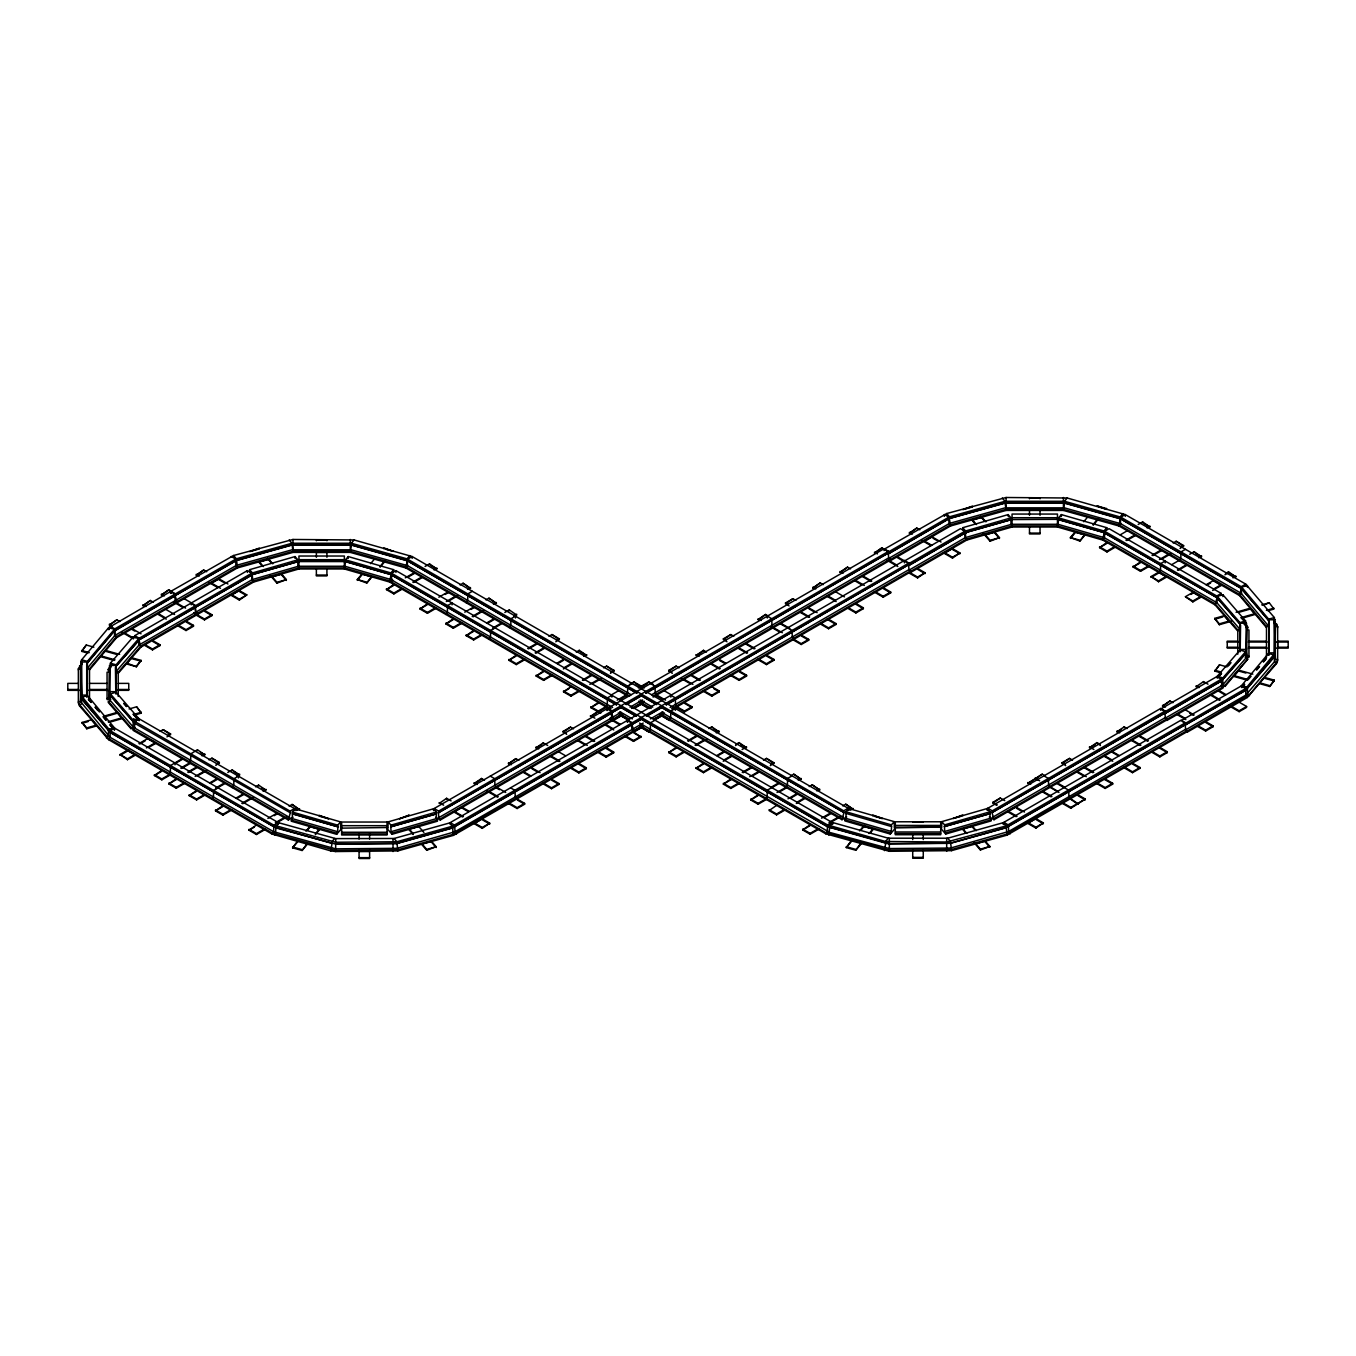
<?xml version="1.0" encoding="UTF-8"?>
<svg xmlns="http://www.w3.org/2000/svg" width="1356" height="1356" viewBox="0 0 1356 1356"><rect width="100%" height="100%" fill="white"/><g stroke="black" fill="none" stroke-linecap="round" stroke-linejoin="round"><path stroke-width="1.5" d="M86.716 696.95L86.716 663.847L114.345 631.082L175.009 595.962L175.009 594.114L170.534 591.538L108.666 627.659L81.648 659.796L81.987 699.052L110.514 732.426L274.098 826.872L332.034 843.398L330.813 850.907L335.678 851.551L397.884 850.907L453.446 835.364L633.506 731.901L640.964 737.071L633.506 741.376L624.54 736.189M292.201 818.6L292.489 813.702L337.898 826.804L337.61 831.703L336.644 834.296L291.235 821.194L292.201 818.6L337.61 831.703M194.281 612.641L197.434 614.471L197.434 613.37L253.538 580.978L298.947 567.876L344.356 567.876L345.594 561.469L391.003 574.588L389.765 582.08L609.319 708.832M845.856 818.346L846.144 813.43L891.553 826.55L891.265 831.448L890.316 834.042L844.907 820.922L845.856 818.346L891.265 831.448M666.067 704.747L908.571 564.74L909.029 570.147L910.554 571.418L966.659 539.027L1012.051 525.908L1057.46 525.908L1058.714 519.501L1104.123 532.62L1102.869 540.112L1215.078 604.895L1237.791 631.099M293.082 817.244L288.336 819.99L133.024 730.308L134.549 727.952L134.736 721.443L139.21 718.866L294.523 808.532L294.252 810.515M288.336 819.99L290.32 812.786L134.736 723.273M344.356 567.876L389.765 580.978L391.274 579.724L391.731 574.876L616.675 704.747M846.737 816.99L842.008 819.719L843.974 812.532L660.338 706.51M1057.46 525.908L1102.869 539.027L1104.394 537.756L1104.852 532.925L1217.061 597.708L1215.078 604.895M134.939 727.494L130.939 728.647L132.854 726.613L110.158 700.391L110.395 693.916L116.057 692.272L138.753 718.494L138.753 720.341L133.091 714.256M132.854 726.613L133.43 721.867L110.734 695.662M1237.791 654.219L1237.791 630.015L1239.706 629.065L1216.993 602.861L1217.247 596.369L1222.892 594.742L1245.605 620.963L1245.842 627.303L1247.757 627.133L1247.757 628.235L1243.757 623.607M1239.706 629.065L1240.282 624.336L1217.569 598.115M335.678 843.89L396.664 843.398L452.226 827.872L631.54 724.714L631.998 729.545L454.938 831.77L396.952 848.314L335.678 848.839L273.641 831.72L110.056 737.274L80.513 701.51L80.513 668.406L81.987 661.728M107.056 698.459L109.209 698.069L109.48 667.271M109.209 698.069L109.853 667.271M1239.943 651.897L1240.198 625.048M631.794 723.019L452.379 826.211L396.833 841.754L335.678 842.262L273.827 825.194L110.243 730.748L80.784 695.103L87.089 695.103L114.718 728.172L278.302 822.617L335.678 838.618L394.071 838.483L449.633 822.939L627.336 720.443L631.794 723.019L631.794 724.867L452.379 828.058L396.833 843.601L335.678 844.093L276.2 828.008L110.243 732.579L81.648 699.137L80.784 661.999L81.648 659.796L87.343 661.389L114.802 628.879L175.009 594.114M330.813 850.907L272.115 834.076L108.531 739.63L79.479 705.798L78.36 703.001L78.36 668.796L82.174 662.779M78.36 669.898L82.174 663.864M81.648 661.643L80.513 668.406L78.36 668.796M87.089 696.95L87.343 661.389L87.36 695.306M1180.991 720.748L1241.198 686L1268.911 652.863L1275.216 652.863L1245.656 688.577L1185.466 723.324L1182.483 721.612M1269.284 654.711L1268.674 619.15L1274.352 617.573L1275.216 654.711L1274.352 656.914L1245.656 690.407L1185.195 725.019L1245.401 690.272L1274.013 656.812L1274.352 617.573L1245.757 584.131L1125.26 514.568L1067.24 498.008L1006.084 497.499L946.725 513.534L884.061 549.316L888.536 551.892L949.471 516.822L1005.033 501.279L1064.477 501.279L1120.802 517.145L1241.282 586.707L1268.674 619.15L1268.911 654.711M639.574 723.07L829.736 832.448L889.333 848.568L950.607 848.042L1008.61 831.516L1185.653 729.291L1187.178 732.206L1247.367 697.459L1276.521 663.576L1277.64 660.762L1277.64 626.574L1273.843 620.556M177.127 601.657L237.419 566.842L292.964 551.299L350.306 551.299L351.526 544.892L291.743 544.892L236.198 560.435L175.144 595.555L177.127 602.742M632.218 683.577L627.743 686.153L627.557 692.679L626.031 695.035L405.969 567.995L407.19 560.486L351.526 544.892L291.913 545.078L236.351 560.621L175.144 595.555M645.761 693.035L888.265 553.028L888.722 558.418L890.231 559.689L950.522 524.874L1006.084 509.348L1063.426 509.348L1064.646 502.923L1004.864 502.923L949.319 518.467L950.522 525.975L889.824 561.028L896.926 565.13M1266.487 627.659L1239.57 595.589L1119.09 526.026L1120.31 518.517L1064.646 502.923L1006.084 502.974M87.767 653.067L81.665 651.355L86.275 645.015L93.869 647.151M81.665 651.355L86.275 645.015M175.195 600.64L115.006 635.388L87.581 667.864L89.513 668.796L87.36 668.406L87.004 663.135L114.006 630.998L174.738 595.809L175.195 600.64L176.721 601.911L116.514 636.659L89.513 668.796L89.513 700.933M89.513 669.898L116.514 637.744L237.419 567.927L292.964 552.4L350.306 552.4L405.969 567.995M136.498 665.864L141.109 660.389L131.634 657.728L127.023 663.203L136.498 666.728L126.345 663.881M136.498 666.728L141.109 660.389M847.924 810.261L848.178 808.261L412.156 556.536L354.119 539.959L351.357 543.248L351.357 545.078L407.681 560.943L636.727 693.187M357.289 579.52L361.882 574.046L371.375 576.707L366.764 583.046L357.289 579.52L366.764 582.182M370.595 563.689L374.442 559.13M357.289 580.385L362.611 574.063M380.087 566.35L383.918 561.791M366.764 583.046L372.086 576.707M380.087 567.215L385.409 560.875M278.963 822.889L276.2 826.16L275.149 835.313M307.405 844.161L302.083 850.5L292.591 847.839L297.201 841.5M305.914 831.143L309.744 826.584L319.219 829.245L315.389 833.804M292.591 847.839L297.913 841.5M307.236 830.431L309.897 827.262M302.083 850.5L306.676 844.161M315.389 834.669L319.389 829.923M334.627 838.483L331.864 841.754L332.034 843.398M1067.24 498.008L1064.477 501.279L1064.477 503.127L1120.802 518.975L1241.282 588.538L1268.996 620.895L1268.64 655.151M1070.392 537.569L1075.003 532.094L1084.478 534.739L1079.885 541.078L1070.392 537.569L1079.885 540.213M1083.715 521.738L1087.546 517.178M1070.392 538.417L1075.732 532.094M1093.19 524.382L1097.038 519.823M1079.885 541.078L1085.207 534.756M1093.19 525.247L1098.513 518.924M862.399 842.313L855.738 850.229L846.263 847.585L850.856 841.245M859.568 830.889L863.399 826.329L872.891 828.991L869.043 833.55M846.263 847.585L851.585 841.245M860.907 830.16L864.891 825.414M855.738 850.229L860.348 843.907M870.383 832.821L873.044 829.652M1185.466 725.172L1185.466 722.765L1180.991 720.189L1003.287 822.668L947.742 838.211L888.282 838.211L885.519 841.5L885.519 843.33L889.333 843.839L950.488 843.33L1006.05 827.804L1185.466 724.613L1005.881 827.601L950.336 843.144L889.333 843.635L827.753 826.618L640.032 718.239M1220.976 672.83L1214.891 671.118L1219.502 664.796L1227.078 666.915M1214.891 671.118L1219.502 664.796M1244.35 684.238L1241.655 687.458L1241.655 685.628L1247.334 687.204L1247.588 693.696L1249.52 695.713M1248.401 679.424L1251.113 676.203M1256.504 669.779L1259.216 666.576M1263.267 661.745L1265.962 658.541M1241.994 687.56L1244.689 684.339M1256.842 669.881L1259.538 666.66M1263.589 661.847L1266.301 658.626M1259.571 683.644L1269.725 686.492L1274.335 680.17L1264.843 677.508M1269.725 686.492L1274.335 680.17M110.904 667.372L108.243 670.457L108.243 669.356L110.158 669.525L110.395 663.186L133.108 636.964L138.753 638.591L138.753 640.439L115.718 666.559L116.294 671.305L118.209 672.237L118.209 696.442M108.243 669.356L112.243 664.745M116.057 666.66L116.057 664.813L138.753 638.591M115.718 666.559L138.753 640.439M116.294 671.305L139.007 645.083L138.431 640.337M118.209 673.339L140.922 647.117L138.939 639.93L195.044 607.539L195.501 612.37L197.027 613.641L140.922 646.032L118.209 672.237L116.074 671.847L115.802 667.271M391.003 574.588L345.441 561.655L345.441 559.825L348.255 556.57L393.664 569.673L393.494 571.707M390.833 574.775L390.833 572.927L393.664 569.673M140.922 647.117L253.538 582.08L298.947 568.961L344.356 568.961L389.765 582.08L392.257 579.198M337.898 826.804L292.32 813.888L292.32 812.041L295.15 808.786L340.559 821.889L340.678 828.16L387.036 827.533M337.729 826.99L337.729 825.16L340.559 821.889M336.644 834.296L341.644 828.533M1104.123 532.62L1058.544 519.704L1058.544 517.856L1061.375 514.602L1106.784 527.704L1106.615 529.738M845.991 813.634L845.991 811.786L848.805 808.532L894.214 821.634L894.333 827.906L940.708 827.058L941.657 827.906L941.793 821.634L987.185 808.532L990.016 811.786L990.016 813.634L944.437 826.55L990.016 813.634M1103.954 532.806L1103.954 530.976L1106.784 527.704M891.553 826.55L891.384 824.889L894.214 821.634M890.316 834.042L895.299 828.279M1221.587 673.576L1217.247 678.102L1217.247 676.271L1239.943 650.049L1245.605 651.694L1245.605 653.524L1222.57 679.644L1223.146 684.39L1225.061 686.424L1221.061 685.272M1218.586 676.576L1221.247 673.491M1227.926 665.779L1230.604 662.694M1228.265 665.864L1230.926 662.779M1222.892 679.746L1222.892 677.898L1245.605 651.694M1222.57 679.644L1245.605 653.524M1223.146 684.39L1245.842 658.168L1245.266 653.423M1225.061 685.322L1247.757 659.118L1245.842 658.168M1225.061 686.424L1247.757 659.118M350.306 551.299L405.969 566.893L407.495 565.638L407.037 558.841L409.783 555.553L409.783 557.401M1063.426 509.348L1119.09 524.942L1120.615 523.67L1120.141 516.873L1122.904 513.585L1122.904 515.433M1239.57 595.589L1241.537 588.385L1120.802 518.975L1120.802 517.145L1125.26 514.568L1125.26 516.399M108.989 629.591L110.344 626.303L114.802 628.879L115.006 635.388L116.514 637.744M116.836 619.845L109.395 625.014L116.836 619.845L119.82 621.573M150.38 600.488L142.939 605.657L150.38 600.488L153.364 602.2M168.822 589.843L161.381 594.996L168.822 589.843L171.805 591.555M203.722 570.012L196.264 575.181L203.722 570.012L206.705 571.74M171.212 593.267L170.941 591.284L233.605 555.502L292.964 539.468L354.119 539.959M170.941 591.284L175.416 593.86L236.351 558.791L291.913 543.248L351.357 543.248L407.037 558.841L843.72 810.837L848.178 808.261M175.602 600.386L236.469 565.333L292.032 549.807L351.238 549.807L407.495 565.638L631.15 694.747M135.007 637.642L134.736 635.659L190.84 603.267L195.315 605.844L195.315 607.691L138.939 639.93M191.264 604.844L191.264 603.013L247.368 570.622L251.826 573.198L251.826 575.029L195.467 607.268L251.826 575.029M134.736 635.659L139.21 638.235L195.315 605.844M191.264 603.013L195.722 605.59L251.826 573.198M139.397 644.761L195.501 612.37M197.434 613.37L195.908 612.115L252.013 579.724L251.572 574.876M145.041 644.744L152.499 649.032L159.94 644.744L159.94 645.592L152.499 649.897L143.516 644.71M178.585 625.37L186.043 629.676L193.484 625.37L193.484 626.235L186.043 630.54L177.06 625.353M193.874 612.895L204.485 619.031L211.926 614.726L211.926 615.59L204.485 619.895L195.501 614.709M246.826 594.894L239.368 590.606L231.91 594.894L239.368 599.199L246.826 594.894L239.368 600.064L230.384 594.877M114.463 730.155L114.718 728.172L110.243 730.748L110.056 737.274L108.531 739.63M616.421 704.9L391.46 575.029L391.46 573.198L395.935 570.622L831.957 822.346L888.282 838.211M389.765 582.08L392.918 580.249M402.851 588.741L393.884 593.911L386.426 589.623L393.884 584.453M405.308 577.842L414.19 572.724M425.055 566.452L429.53 563.876L436.988 569.028L431.022 565.588M386.426 589.623L393.613 585.47M407.97 577.164L415.156 573.029M386.426 588.758L393.884 593.064L401.325 588.758M412.766 582.148L421.631 577.029M434.005 569.893L436.988 568.164M413.631 582.521L422.614 577.334M120.04 754.529L127.481 750.224L134.939 754.529L127.481 758.835L120.04 754.529L127.481 759.682L136.464 754.512M138.922 743.613L147.804 738.495L155.245 742.8L146.38 747.919M160.161 731.359L163.144 729.647L170.585 733.935L166.991 736.884M120.04 755.394L129.023 750.207M139.787 743.986L145.177 740.868M167.602 735.664L170.585 733.935M149.041 747.241L156.228 743.105M436.395 608.098L427.428 613.285L419.97 608.98L427.428 603.81M438.852 597.216L447.734 592.097M460.091 584.961L463.074 583.233L470.515 588.402L463.074 583.233M419.97 608.98L427.157 604.827M445.107 594.47L448.7 592.386M419.97 608.115L427.428 612.42L434.869 608.115M446.31 601.522L455.175 596.403M467.549 589.267L470.515 587.538M448.972 600.844L457.955 595.657M170.805 774.649L161.822 779.836L154.364 775.53L161.822 770.361M182.128 758.648L170.534 765.547L170.347 772.072L168.822 774.429M200.451 752.36L204.926 754.953L197.468 749.783L190.84 753.834L190.654 760.343L189.128 762.699M472.346 591.284L467.888 593.86L467.684 600.386L466.176 602.742M154.364 775.53L161.55 771.378M175.924 763.089L183.111 758.936M154.364 774.666L161.822 778.971L169.28 774.666M180.721 768.072L189.586 762.936M201.942 755.8L204.926 754.089M181.585 768.428L190.552 763.242M185.263 783.022L176.28 788.209L168.822 783.904L176.28 778.734M187.721 772.14L196.586 767.004M208.943 759.869L211.926 758.157L219.384 762.462L215.79 765.394M462.294 623.048L453.311 628.235L445.87 623.93L453.311 618.76M464.752 612.166L473.617 607.047M485.99 599.911L488.957 598.182L496.415 603.352L488.957 598.182M168.822 783.904L177.806 778.717M188.586 772.496L197.569 767.31M445.87 623.93L453.04 619.777M471.007 609.42L474.6 607.335M168.822 783.039L176.28 787.344L183.738 783.039M195.162 776.429L204.044 771.31M216.401 764.174L219.384 762.462M445.87 623.065L453.311 627.37L460.769 623.065M472.21 616.471L481.075 611.353M493.431 604.217L496.415 602.488M197.823 775.751L206.807 770.581M473.075 616.827L483.838 610.607M205.57 794.735L196.586 799.921L189.128 795.616L196.586 790.463M209.807 782.836L216.892 778.734M227.774 772.462L232.232 769.886L239.69 775.039L233.724 771.598M482.6 634.778L473.617 639.964L466.176 635.659L473.617 630.489M486.838 622.862L493.94 618.76M504.805 612.488L509.28 609.912L516.721 615.082M189.128 795.616L196.315 791.48M210.689 783.175L217.875 779.039M466.176 635.659L473.363 631.506M487.719 623.218L494.906 619.065M189.128 794.769L196.586 799.074L204.044 794.769M215.485 788.158L224.35 783.039M236.707 775.903L239.69 774.174M466.176 634.794L473.617 639.1L481.075 634.794M492.516 628.201L501.381 623.065M513.738 615.929L516.721 614.217M216.35 788.514L225.316 783.344M493.381 628.557L502.364 623.37M218.113 787.853L213.638 790.446L213.451 796.955L211.926 799.311M495.143 627.896L490.669 630.472L490.482 636.998L488.957 639.354M231.893 809.939L222.926 815.125L215.468 810.82L222.926 805.667M236.13 798.04L243.233 793.938M255.589 786.802L258.572 785.073L266.013 790.243L261.555 787.667M215.468 810.82L222.655 806.684M237.012 798.379L244.199 794.243M215.468 809.973L222.926 814.261L230.367 809.973M241.809 803.362L250.674 798.243M263.047 791.107L266.013 789.378M242.673 803.718L253.453 797.498M525.264 659.406L516.297 664.593L508.839 660.287L516.297 655.134M527.721 648.524L536.603 643.405M548.96 636.269L551.943 634.54L559.401 638.846L555.807 641.778M508.839 660.287L516.026 656.135M528.586 648.88L537.569 643.693M508.839 659.423L516.297 663.728L523.738 659.423M535.179 652.829L544.061 647.71M556.418 640.574L559.401 638.846M536.044 653.185L545.027 647.999M265.437 829.313L256.454 834.499L249.012 830.194L256.454 825.024M267.895 818.431L276.777 813.295M289.133 806.159L292.116 804.447L299.557 809.617M249.012 830.194L254.403 827.075M274.149 815.668L277.743 813.6M134.736 721.443L290.048 811.108L294.523 808.532M290.32 812.786L290.048 811.108M249.012 829.33L256.454 833.635L263.911 829.33M275.353 822.719L284.218 817.6M296.574 810.464L299.557 808.752M278.014 822.058L286.997 816.871M552.604 675.186L543.62 680.373L536.162 676.068L543.62 670.898M556.824 663.27L563.927 659.185M576.283 652.05L579.266 650.321L586.724 655.49L580.758 652.05M536.162 676.068L543.349 671.915M557.723 663.626L563.113 660.508M536.162 675.203L543.62 679.509L551.078 675.203M564.282 667.576L571.385 663.474M583.741 656.338L586.724 654.626M563.367 668.966L572.351 663.779M579.927 690.967L570.944 696.153L563.486 691.848L570.944 686.678M582.385 680.085L591.25 674.949M603.606 667.813L606.59 666.101L614.048 670.406L610.454 673.339M563.486 691.848L568.876 688.729M583.25 680.441L592.233 675.254M563.486 690.984L570.944 695.289L578.402 690.984M589.843 684.373L598.708 679.254M611.064 672.118L614.048 670.406M592.504 683.712L601.471 678.525M607.251 706.747L598.267 711.917L590.826 707.629L598.267 702.459M611.488 694.831L618.59 690.729M629.455 684.458L633.93 681.882L644.354 687.899M590.826 707.629L597.996 703.476M439.175 803.464L446.616 798.294L451.09 800.888M480.024 780.192L474.058 783.632L481.516 778.48L484.499 780.192M515.89 758.648L508.432 763.818L515.89 758.648L518.856 760.377M541.722 744.597L535.756 748.037L543.214 742.885L547.688 745.461M566.672 734.342L563.079 731.409L570.537 727.104L573.52 728.816M596.369 713.053L590.402 716.493L597.86 711.324L600.844 713.053M590.826 706.764L598.267 711.069L605.725 706.764L607.251 704.408L607.437 697.882L611.895 695.306L611.895 697.137M617.166 700.154L626.031 695.035M638.388 687.899L648.829 681.882L653.304 684.458M672.288 673.339L668.694 670.406L676.152 666.101L679.136 667.813M701.984 652.05L696.035 655.49L703.476 650.321L706.459 652.05M726.952 641.778L723.358 638.846L730.816 634.54L733.782 636.269M765.598 614.471L758.14 619.624L765.598 614.471L768.564 616.183M789.056 605.929L785.463 602.996L792.921 598.691L795.904 600.403M820.244 582.91L812.786 588.08L820.244 582.91L823.228 584.639M847.568 567.13L840.11 572.3L847.568 567.13L850.551 568.859M881.942 547.875L874.484 553.045L881.942 547.875L884.926 549.604M563.079 732.257L570.537 727.104M619.828 699.476L627.014 695.34M635.405 683.594L641.371 687.034L647.337 683.594M668.694 671.271L676.152 666.101M723.358 639.71L730.816 634.54M785.463 603.844L792.921 598.691M916.826 528.043L909.384 533.213L916.826 528.043L919.809 529.772M434.157 810.363L434.157 808.532L607.03 708.73L611.488 711.307L611.488 713.137L438.361 812.786L611.488 713.137M607.437 710.307L607.437 708.459L884.061 548.756L888.536 551.333L888.536 553.74L948.556 518.772L1005.033 503.127L1005.033 501.279L1002.27 497.991M607.437 708.459L611.895 711.036L888.536 551.333M434.157 808.532L438.632 811.108L611.488 711.307M610.2 717.951L613.607 719.917L611.641 712.731L622.421 706.51M626.014 704.442L642.168 695.103M611.641 712.731L620.879 707.696M626.269 704.578L642.439 695.255M646.032 693.187L888.265 553.028M888.536 553.74L948.81 518.924L948.81 517.094L944.352 514.517L944.352 516.348M435.598 817.244L440.344 819.99L438.819 817.634L611.692 717.832L611.234 712.985M612.098 717.561L621.082 712.375M630.048 707.188L642.625 699.933M651.609 694.747L888.722 557.858L890.231 560.774M888.722 558.418L949.59 523.365L1005.152 507.839L1064.358 507.839L1120.615 523.67L1241.096 593.233L1268.64 626.184L1266.487 626.574L1239.57 594.487L1119.09 524.942M440.344 818.888L613.2 719.087L611.692 717.832M613.607 718.833L622.59 713.646M631.574 708.459L644.151 701.205M653.117 696.018L890.231 559.13M613.183 719.663L620.624 715.375M633.845 707.747L640.947 703.645M440.344 819.99L613.2 720.189L620.302 724.274M613.607 719.917L622.59 714.731M633.371 708.51L642.354 703.323M653.117 697.103L890.231 560.214M610.2 718.816L613.183 720.528L622.15 715.341M634.727 708.086L641.913 703.934M627.743 722.036L627.743 720.189L904.367 560.486L908.842 563.062L908.842 565.452L964.947 533.061L964.947 531.23L960.472 528.654L904.367 561.045L908.842 563.621L964.947 531.23M627.743 720.189L632.218 722.765L908.842 563.062M642.897 726.46L633.93 731.647L631.947 724.46L642.727 718.239M646.32 716.154L662.474 706.832M631.947 724.46L641.185 719.426M646.575 716.307L662.745 706.985M666.338 704.9L908.571 564.74M908.842 565.452L964.947 533.061M632.405 729.291L643.185 723.07M650.371 718.917L662.931 711.663M670.118 707.51L909.029 569.588L910.554 572.503M909.029 570.147L965.133 537.756L964.675 532.925M631.998 729.545L633.506 730.816L453.446 834.279L397.884 849.822L335.678 850.466L272.115 832.991L108.531 738.545L79.479 704.713L78.36 701.916L80.513 701.51L80.784 696.95M633.93 730.562L642.897 725.375M653.677 719.155L664.457 712.934M671.644 708.781L910.554 570.859M633.489 731.393L640.947 727.087M654.151 719.46L661.253 715.375M653.677 720.239L662.66 715.053M673.44 708.832L910.554 571.944M633.489 732.257L642.473 727.07M655.033 719.816L662.22 715.663M1102.869 540.112L1057.46 527.009L1012.051 527.009L966.659 540.112L910.13 572.757L917.588 577.063L925.046 572.757L917.588 577.927L908.605 572.74M654.999 720.189L650.541 722.765L650.338 729.291L648.829 731.647M489.719 823.177L482.278 818.888L474.82 823.177L482.278 827.482L489.719 823.177L482.278 828.346L473.295 823.16M509.703 803.362L517.161 807.668L524.619 803.362L524.619 804.227L517.161 808.532L508.178 803.345M544.078 783.548L551.536 787.836L558.977 783.548L558.977 784.395L551.536 788.7L542.553 783.514M571.401 767.767L578.859 772.072L586.317 767.767L586.317 768.632L578.859 772.92L569.876 767.75M598.725 751.987L606.183 756.292L613.641 751.987L613.641 752.851L606.183 757.157L597.199 751.97M626.065 736.206L633.506 740.512L640.964 736.206M670.847 697.137L670.847 695.306L675.322 697.882L675.508 704.408L677.017 706.764L684.475 711.069L691.933 706.764L691.933 707.629L684.475 711.917L675.491 706.747M704.357 690.984L711.798 695.289L719.256 690.984L719.256 691.848L711.798 696.153L702.832 690.967M731.681 675.203L739.139 679.509L746.58 675.203L746.58 676.068L739.139 680.373L730.155 675.186M759.004 659.423L766.462 663.728L773.92 659.423L773.92 660.287L766.462 664.593L757.479 659.406M779.954 623.624L792.074 630.472L792.26 636.998L793.785 639.354L801.243 643.659L808.685 639.354L808.685 640.218L801.243 644.507L792.26 639.337M821.109 623.574L828.567 627.879L836.025 623.574L836.025 624.438L828.567 628.743L819.583 623.557M848.432 607.793L855.89 612.098L863.348 607.793L863.348 608.658L855.89 612.963L846.907 607.776M875.773 592.013L883.214 596.318L890.672 592.013L890.672 592.877L883.214 597.182L874.247 591.996M959.929 552.943L952.488 548.638L945.03 552.943L952.488 557.231L959.929 552.943L952.488 558.096L943.505 552.909M685.136 751.699L676.152 756.885L668.694 752.58L676.152 747.427M687.594 740.817L696.459 735.698M708.815 728.562L711.798 726.833L719.256 732.003L713.29 728.562M668.694 752.58L675.881 748.444M688.458 741.19L697.442 736.003M668.694 751.733L676.152 756.021L683.61 751.733M695.052 745.122L703.917 740.003M716.273 732.867L719.256 731.138M695.916 745.478L706.679 739.257M1217.061 597.708L1104.581 533.061L1104.581 531.23L1109.055 528.654L1221.264 593.436L1220.993 595.42M712.459 767.479L703.476 772.666L696.035 768.36L703.476 763.208M716.697 755.58L723.799 751.478M736.155 744.342L739.139 742.613L746.58 747.783L740.63 744.342M696.035 768.36L703.222 764.225M717.578 755.919L724.765 751.766M735.545 745.546L739.139 742.613M696.035 767.496L703.476 771.801L710.934 767.496M724.138 759.869L731.24 755.784M742.105 749.495L746.58 746.919M723.24 761.258L732.223 756.072M1115.971 546.773L1106.988 551.96L1099.547 547.655L1106.988 542.485M1120.209 534.857L1127.294 530.755M1138.176 524.484L1142.633 521.907L1150.091 527.06L1144.125 523.619M1099.547 547.655L1106.716 543.502M1099.547 546.79L1106.988 551.095L1114.446 546.79M1125.887 540.18L1134.752 535.061M1147.108 527.925L1150.091 526.213M1126.751 540.552L1135.735 535.366M739.783 783.26L730.816 788.446L723.358 784.141L730.816 778.971M742.24 772.378L751.122 767.259M763.479 760.123L766.462 758.394L773.92 762.699L770.327 765.631M723.358 784.141L732.342 778.954M743.105 772.734L752.088 767.547M723.358 783.276L730.816 787.582L738.257 783.276M749.699 776.683L758.563 771.547M770.937 764.428L773.92 762.699M752.36 776.005L759.546 771.852M1149.515 566.13L1140.532 571.317L1133.074 567.011L1140.532 561.859M1151.973 555.248L1160.838 550.129M1173.211 542.993L1176.177 541.264L1183.635 545.57L1180.042 548.502M1133.074 567.011L1140.26 562.876M1152.837 555.604L1161.821 550.434M1133.074 566.164L1140.532 570.452L1147.99 566.164M1159.431 559.553L1168.296 554.435M1180.652 547.299L1183.635 545.57M1162.092 558.875L1171.059 553.689M767.123 799.04L758.14 804.227L750.682 799.921L758.14 794.752M771.344 787.124L778.446 783.022M790.802 775.886L793.785 774.174L801.243 779.344L793.785 774.174M771.767 787.599L767.293 790.175L767.106 796.701L765.598 799.057L758.14 803.362L750.682 799.057M792.074 775.869L787.616 778.446L787.412 784.971L785.904 787.327L777.022 792.446M750.682 799.921L757.868 795.769M772.242 787.48L779.412 783.327M1185.466 549.316L1180.991 551.892L1180.805 558.418L1179.279 560.774M798.26 780.192L801.243 778.48M1151.075 576.571L1158.533 572.266L1165.974 576.571L1158.533 580.876L1151.075 576.571L1158.533 581.724L1167.499 576.537M1171.737 564.638L1178.839 560.537M1189.704 554.265L1194.178 551.689L1201.636 556.841L1195.67 553.401M779.683 791.785L786.87 787.633M1151.075 577.419L1158.261 573.283M1177.415 569.961L1186.297 564.842M1198.653 557.706L1201.636 555.977M1178.279 570.317L1187.263 565.147M785.565 809.685L776.581 814.871L769.123 810.566L776.581 805.396M788.022 798.803L796.887 793.684M809.244 786.548L812.227 784.819L819.685 789.989L812.227 784.819M790.684 798.125L797.853 793.972M769.123 809.702L776.581 814.007L784.039 809.702M797.243 802.074L804.345 797.972M816.702 790.836L819.685 789.124M796.328 803.464L805.311 798.277M1185.415 596.708L1192.856 592.403L1200.314 596.708L1192.856 601.013L1185.415 596.708L1192.856 601.878L1201.84 596.691M1206.077 584.775L1213.179 580.69L1220.62 584.978L1213.518 589.08M1225.536 573.554L1228.519 571.825L1235.96 576.995L1228.519 572.69L1224.926 574.758M1190.805 594.453L1194.382 592.386M1206.959 585.131L1210.552 583.063M1232.977 577.842L1235.96 576.13M1212.62 590.47L1221.603 585.284M819.109 829.041L810.125 834.228L802.667 829.94L810.125 824.77M821.55 818.16L830.431 813.041M842.788 805.905L845.771 804.193L853.229 809.346L845.771 804.193M802.667 829.94L809.854 825.787M824.228 817.482L831.398 813.346M1104.581 531.23L1216.79 596.013L1221.264 593.436M661.864 707.696L843.974 812.532M802.667 829.075L810.125 833.381L817.566 829.075M829.008 822.465L837.889 817.346M850.246 810.21L853.229 808.481M829.872 822.821L840.652 816.6M996.423 805.278L992.829 802.345L1000.287 798.04L1004.745 800.616M1033.679 779.937L1027.712 783.378L1042.222 774.174L1045.188 775.886M1065.68 765.631L1062.087 762.699L1069.545 758.394L1072.528 760.123M1095.377 744.342L1089.41 747.783L1096.868 742.613L1099.852 744.342M1121.209 729.426L1116.751 732.003L1124.192 726.833L1127.175 728.562M992.829 803.21L1000.287 798.04M1169.957 700.984L1162.516 706.137L1169.957 700.984L1172.94 702.696M1196.06 686.78L1203.501 681.61L1207.976 684.187M1062.087 763.564L1069.545 758.394M988.083 810.261L987.829 808.261L1160.685 708.459L1165.16 711.036L1165.16 713.442L1221.264 681.051L1221.264 679.22L1216.79 676.627L1160.685 709.019L1165.16 711.612L1221.264 679.22M987.829 808.261L992.287 810.837L1165.16 711.036M992.033 812.532L1165.16 712.883L992.033 812.532L993.999 819.719L989.27 816.99M1165.16 713.442L1221.264 681.051M992.473 817.363L1165.346 717.561L1166.872 720.477L1222.976 688.085L1220.993 680.898M1222.976 687L1166.872 719.392L1165.346 718.121L1221.451 685.729M993.999 818.634L1166.872 718.833M993.999 819.719L1166.872 719.917M1185.466 722.765L1006.05 825.957L946.674 842.008L885.519 841.5L827.499 824.94L391.46 573.198M1275.216 654.711L1275.487 659.287L1277.64 659.677L1276.521 662.491L1249.52 694.628L1187.178 731.121L1185.653 729.85L1245.842 695.103L1274.589 661.559L1275.487 626.184L1274.352 619.404M1187.178 730.562L1007.101 834.025L951.539 849.551L889.333 850.195L825.787 832.72L639.846 725.375M639.846 726.46L825.787 833.804L889.333 851.297L951.539 850.653L1007.101 835.11L1187.178 731.647M1043.391 822.923L1035.933 818.617L1028.475 822.923L1035.933 827.228L1043.391 822.923L1035.933 828.092L1026.95 822.906M1063.375 803.108L1070.816 807.396L1085.325 799.057L1070.816 808.261L1061.85 803.074M1097.733 783.276L1105.191 787.582L1112.649 783.276L1112.649 784.141L1105.191 788.446L1096.207 783.26M1125.073 767.496L1132.514 771.801L1139.972 767.496L1139.972 768.36L1132.514 772.666L1123.531 767.479M1152.397 751.733L1159.838 756.021L1167.296 751.733L1167.296 752.58L1159.838 756.885L1150.871 751.699M1198.162 725.867L1205.62 730.172L1213.061 725.867L1213.061 726.731L1205.62 731.02L1196.636 725.85M1231.706 706.493L1239.164 710.798L1246.605 706.493L1246.605 707.357L1239.164 711.663L1228.383 705.442M130.939 728.647L108.243 702.425L110.158 700.391M1102.869 539.027L1215.078 603.81L1216.993 602.861M1239.57 594.487L1241.503 593.555L1241.282 586.707L1245.757 584.131L1245.757 585.962M259.25 548.095L249.809 551.655M251.691 551.112L259.25 548.943M249.792 571.707L249.623 569.673L295.032 556.57L297.862 559.825L297.862 561.655L252.284 574.588L297.862 561.655M249.623 569.673L252.453 572.927L297.862 559.825M252.284 574.588L252.572 579.487L297.981 566.384L298.947 567.876M286.387 579.605L281.692 574.147L272.251 576.859L276.946 582.317L286.387 579.605L276.946 583.165L270.166 575.3M96.852 725.867L86.75 728.782L82.055 722.46L91.496 719.765L95.022 723.85M103.446 716.324L117.209 712.375L121.904 717.816L108.141 721.782M129.091 708.968L136.634 706.798L141.329 713.103L135.261 714.849M82.055 723.324L88.123 721.578M106.31 716.358L116.43 713.459M82.055 722.46L86.75 727.918L96.191 725.206M133.786 714.409L141.329 712.239M108.989 722.392L123.142 718.324M110.395 693.916L133.108 720.121L138.753 718.494M110.395 695.747L133.43 721.867M972.354 506.127L962.913 509.687M964.811 509.161L972.354 506.991M962.913 529.738L962.743 527.704L1008.152 514.602L1010.983 517.856L1010.983 519.704L965.404 532.62L1010.983 519.704M962.743 527.704L965.574 530.976L1010.983 517.856M962.624 533.976L966.574 532.84M965.404 532.62L965.692 537.518L1011.101 524.416L1012.051 525.908M999.491 537.637L994.812 532.196L985.371 534.891L990.066 540.349L999.491 537.637L990.066 541.214L983.27 533.332M387.036 827.448L388.002 828.16L388.121 821.889L433.53 808.786L436.361 812.041L436.361 813.888L390.782 826.804L436.361 813.888M388.121 821.889L390.952 825.16L436.361 812.041M390.782 826.804L391.07 831.703L436.479 818.6L437.446 820.109L437.446 821.194L392.037 834.296L387.036 828.533M391.07 831.703L392.037 833.211L437.446 820.109M1214.671 618.404L1224.112 615.692L1228.807 621.15L1219.366 623.862L1214.671 618.404L1219.366 624.709L1231.485 621.234M1236.062 612.268L1249.825 608.319L1254.52 613.76L1240.757 617.709M1261.707 604.912L1269.25 602.742L1273.945 609.047L1267.877 610.793M1214.671 619.268L1222.756 616.946M1238.926 612.302L1251.063 608.827M1263.182 605.335L1269.25 602.742M436.174 846.703L431.496 841.262L422.055 843.957L426.75 849.415L436.174 846.703L426.75 850.28L421.309 843.974M1266.385 610.353L1273.945 608.183M1255.758 614.268L1241.604 618.336L1245.605 622.794M1217.247 596.369L1239.943 622.59L1245.605 620.963M1217.247 598.216L1240.282 624.336M960.811 816.329L953.268 818.499L962.709 814.939L962.709 815.787M941.793 821.634L944.607 824.889L990.016 811.786M944.437 826.55L944.725 831.448L990.134 818.346L991.1 819.838L991.1 820.922L945.691 834.042L940.708 828.279M944.725 831.448L945.691 832.957L991.1 819.838M989.846 846.449L985.151 840.991L975.71 843.703L980.405 849.161L989.846 846.449L980.405 850.009L973.625 842.144M87.326 695.713L81.648 697.306L81.411 703.781L79.479 705.798M950.522 525.975L1006.084 510.432L1063.426 510.432L1119.09 526.026M109.209 671.847L107.056 672.237L107.056 699.543L110.785 699.543M1239.926 629.625L1237.791 630.015L1215.078 603.81M1274.013 619.506L1274.589 623.913L1276.521 623.76L1277.64 627.659M1012.051 517.721L1057.46 517.721M1012.051 519.551L1057.46 519.331M1012.051 524.28L1057.46 524.28M1029.492 533.094L1040.035 533.094M316.372 552.384L326.915 552.384M298.947 559.672L344.356 559.672M298.947 561.299L344.356 561.299M298.947 561.52L344.356 561.52M298.947 566.249L344.356 566.249M316.372 575.046L326.915 575.046M1268.911 619.76L1275.216 619.76M1248.944 656.236L1246.791 655.846L1246.147 651.27L1246.52 625.048M1237.791 641.168L1227.248 641.168L1227.248 648.117L1239.859 648.117M1248.944 641.168L1266.504 641.168M1227.248 642.032L1239.859 642.032M1248.266 642.032L1267.182 642.032M1275.589 642.032L1288.2 642.032M1227.248 647.253L1237.791 647.253M1248.944 647.253L1266.504 647.253M1288.2 647.253L1277.657 647.253L1277.657 641.168L1288.2 641.168L1288.2 648.117L1275.589 648.117M1248.266 648.117L1267.182 648.117M1240.198 649.439L1246.52 649.439M1246.147 651.27L1246.52 623.218L1240.198 623.218L1240.198 651.27L1240.571 625.048M1245.215 657.321L1248.944 657.321L1248.944 630.015L1246.791 629.625L1246.147 625.048M80.784 661.999L87.089 661.999M78.343 683.39L67.8 683.39L67.8 690.34L80.411 690.34M89.496 683.39L107.056 683.39M118.209 683.39L128.752 683.39L128.752 690.34L116.141 690.34M67.8 689.475L78.343 689.475M89.496 689.475L107.056 689.475M118.209 689.475L128.752 689.475M88.818 690.34L107.734 690.34M109.48 691.662L115.802 691.662M109.853 693.492L109.48 665.44L115.802 665.44L115.802 693.492L115.429 667.271M912.724 822.194L923.267 822.194M895.299 825.431L940.708 825.431M341.644 825.685L387.036 825.685M895.299 827.262L940.708 827.262M895.299 831.991L940.708 831.991M341.644 832.262L387.036 832.262M895.299 833.635L940.708 833.635M341.644 833.889L387.036 833.889M359.069 851.551L369.612 851.551M912.724 857.382L923.267 857.382M359.069 857.653L369.612 857.653M79.479 665.999L81.411 666.135M1277.64 626.574L1275.487 626.184L1274.589 623.913M1268.657 653.473L1274.352 655.067L1274.589 661.559L1276.521 663.576M1252.842 674.135L1239.011 670.254L1234.401 675.729L1248.232 679.61M1237.774 670.779L1245.893 673.051M1264.165 678.17L1274.335 681.017M1214.891 670.271L1220.586 671.864M1260.249 682.983L1269.725 685.628M1233.163 676.254L1247.384 680.237M385.799 549.265L393.393 551.384L383.918 547.875L383.918 548.722M874.773 816.448L882.366 818.583L872.874 815.058L872.874 815.922M846.263 846.72L855.738 849.381M105.785 650.49L119.616 654.372M104.548 650.999L116.735 654.423M130.956 658.406L141.109 661.253M81.665 650.49L89.259 652.626M101.192 655.965L115.023 659.847M99.954 656.474L114.175 660.457M319.219 815.312L328.711 818.838L319.219 816.176M292.591 846.975L302.083 849.636M1058.544 517.856L1103.954 530.976M1058.426 524.416L1103.835 537.518M1217.247 676.271L1222.892 677.898M345.441 559.825L390.833 572.927M345.305 566.384L390.714 579.487M845.991 811.786L891.384 824.889M844.907 819.838L890.316 832.957M133.43 638.896L133.108 636.964M110.395 663.186L116.057 664.813M292.32 812.041L337.729 825.16M291.235 820.109L336.644 833.211M116.514 636.659L114.582 635.727L114.345 629.252L108.666 627.659L108.666 629.506M139.007 645.083L140.922 646.032M1183.635 546.434L1176.177 541.264M1104.394 537.756L1216.603 602.539M1241.198 686L1245.656 688.577L1245.842 695.103L1247.367 697.459M948.81 518.924L949.014 523.619L950.522 524.874M1218.841 690.475L1225.943 694.56M1239.164 702.188L1246.605 706.493M1217.874 690.763L1225.061 694.916M1196.06 685.916L1199.043 687.645M1211.4 694.78L1220.264 699.899M1210.416 695.069L1219.4 700.255M941.047 542.027L932.165 536.908L924.724 541.214L931.809 545.315M932.996 538.247L936.589 540.315M950.963 548.621L959.929 553.79M909.384 532.349L912.368 534.078M921.944 540.468L930.928 545.654M1185.313 709.832L1194.178 714.951M1205.62 721.562L1213.061 725.867M1189.72 713.239L1193.314 715.324M1205.891 722.579L1213.061 726.731M1162.516 705.29L1165.499 707.001M1177.855 714.137L1184.958 718.239M1176.872 714.442L1185.856 719.629M897.282 556.74L904.384 560.825M917.588 568.452L925.046 572.757M896.316 557.028L903.486 561.181M917.859 569.469L925.046 573.622M874.484 552.18L877.468 553.892M887.061 560.299L897.842 566.52M862.908 575.995L871.789 581.114M883.214 587.707L890.672 592.013M1139.532 735.698L1148.413 740.817M1159.838 747.427L1167.296 751.733M861.941 576.283L870.925 581.47M881.688 587.69L890.672 592.877M1138.565 736.003L1147.549 741.19M1160.109 748.444L1167.296 752.58M840.11 571.435L843.093 573.164M855.466 580.3L864.331 585.419M1116.751 731.138L1119.717 732.867M1132.091 740.003L1140.955 745.122M854.483 580.588L861.67 584.741M1131.107 740.291L1140.091 745.478M835.584 591.775L844.449 596.894M855.89 603.488L863.348 607.793M1112.208 751.478L1119.31 755.58M1132.514 763.208L1139.972 767.496M856.161 604.505L863.348 608.658M1100.462 745.546L1096.868 742.613M1111.242 751.766L1118.429 755.919M1132.785 764.225L1139.972 768.36M812.786 587.216L815.77 588.928M828.126 596.064L835.228 600.166M1089.41 746.919L1093.885 749.495M1104.75 755.784L1111.852 759.869M827.16 596.369L836.144 601.555M1103.784 756.072L1112.767 761.258M808.261 607.539L817.126 612.675M828.567 619.268L836.025 623.574M1084.885 767.259L1093.75 772.378M1105.191 778.971L1112.649 783.276M809.074 608.878L814.464 611.997M827.041 619.251L836.025 624.438M1083.902 767.547L1092.885 772.734M1103.665 778.954L1112.649 784.141M785.463 602.996L788.446 604.708M800.803 611.844L809.685 616.963M1062.087 762.699L1065.07 764.428M1077.427 771.547L1086.309 776.683M799.837 612.149L808.803 617.336M1076.461 771.852L1083.647 776.005M780.937 623.319L789.802 628.438M801.243 635.049L808.685 639.354M1057.561 783.022L1064.646 787.124M1077.867 794.752L1085.325 799.057M801.515 636.066L808.685 640.218M1043.934 775.869L1048.391 778.446L1048.578 784.971L1050.103 787.327L1058.968 792.446M1056.578 783.327L1063.765 787.48M1064.24 787.599L1068.697 790.175L1068.901 796.701L1070.409 799.057L1077.867 804.227M1078.139 795.769L1085.325 799.921M1039.645 780.802L1035.17 778.208L1035.17 779.073M1050.51 787.073L1057.612 791.175M1070.816 798.803L1078.274 803.955M758.14 618.76L761.123 620.489M782.344 632.744L773.479 627.625L771.954 625.269L771.767 618.743L767.293 616.166L767.293 618.014M1037.747 780.192L1034.764 778.48L1034.764 779.344L1042.222 774.174M770.716 626.879L779.683 632.065M1027.712 782.514L1030.696 784.243M1043.052 791.379L1051.934 796.497M1042.086 791.667L1051.07 796.853M746.156 643.405L755.021 648.524M766.462 655.134L773.92 659.423M745.173 643.693L754.156 648.88M766.733 656.135L773.92 660.287M1024.492 812.024L1015.627 806.888L1008.169 811.193L1017.034 816.329M723.358 638.846L726.341 640.574M738.698 647.71L747.563 652.829M1016.441 808.227L1021.831 811.346M1036.204 819.634L1043.391 823.787M737.732 647.999L746.698 653.185M992.829 802.345L997.304 804.922M1007.203 811.498L1016.169 816.685M718.816 659.185L725.918 663.27M739.139 670.898L746.58 675.203M719.646 660.508L725.036 663.626M739.393 671.915L746.58 676.068M696.035 654.626L699.018 656.338M711.375 663.474L720.239 668.61M710.391 663.779L719.375 668.966M691.492 674.949L700.374 680.085M711.798 686.678L719.256 690.984M690.526 675.254L699.51 680.441M713.866 688.729L719.256 691.848M668.694 670.406L671.678 672.118M684.051 679.254L692.916 684.373M681.271 678.525L690.255 683.712M664.169 690.729L671.271 694.831M684.475 702.459L691.933 706.764M650.541 683.577L654.999 686.153L655.202 692.679L656.711 695.035L665.593 700.154M684.746 703.476L691.933 707.629M559.401 639.71L551.943 634.54M614.048 671.271L606.59 666.101M655.745 695.34L662.931 699.476M773.92 763.564L766.462 758.394M636.981 693.035L407.681 560.943L407.681 559.113L412.156 556.536L412.156 558.367M640.574 695.103L656.745 704.442M640.32 695.255L656.474 704.578M640.117 699.933L652.694 707.188M661.677 712.375L843.517 817.363M405.969 566.893L629.625 696.018M638.608 701.205L651.185 708.459M660.152 713.646L842.008 818.634M641.812 703.645L648.914 707.747M662.118 715.375L669.576 720.528L660.592 715.341M640.405 703.323L649.388 708.51M660.152 714.731L842.008 819.719M640.829 703.934L648.015 708.086M620.268 706.832L636.439 716.154M620.014 706.985L636.167 716.307M641.558 719.426L827.499 826.77L885.688 843.144L884.468 850.636M391.274 579.724L612.624 707.51M619.811 711.663L632.388 718.917M389.765 580.978L611.115 708.781M618.302 712.934L629.065 719.155M621.506 715.375L628.591 719.46M641.812 727.087L649.27 732.257L640.286 727.07M620.099 715.053L629.065 720.239M620.523 715.663L627.709 719.816M612.234 720.477L619.421 724.629M633.777 732.918L640.964 737.071M590.402 715.629L594.877 718.205M605.759 724.477L612.844 728.579M604.776 724.782L613.76 729.969M585.877 735.952L594.742 741.088M606.183 747.681L613.641 751.987M584.911 736.257L593.877 741.444M604.657 747.665L613.641 752.851M563.079 731.409L566.062 733.121M578.419 740.257L587.301 745.376M577.453 740.562L584.639 744.698M231.232 556.469L235.707 559.062L235.893 565.571L237.419 567.927M558.553 751.733L565.655 755.834M578.859 763.462L586.317 767.767M579.131 764.479L586.317 768.632M535.756 747.173L538.739 748.902M551.095 756.038L559.977 761.157M550.129 756.343L559.096 761.513M227.927 583.995L219.062 578.876L211.604 583.182L220.486 588.301M218.079 579.165L223.469 582.283M237.842 590.572L245.029 594.725M531.23 767.513L540.095 772.632M551.536 779.242L558.977 783.548M196.264 574.317L199.247 576.046M532.044 768.852L537.434 771.954M551.807 780.259L558.977 784.395M208.841 582.436L217.808 587.623M508.432 762.953L511.415 764.682M523.772 771.818L530.874 775.92M522.789 772.106L529.976 776.259M184.162 598.691L191.264 602.793M204.485 610.42L211.926 614.726M490.262 776.14L494.737 778.717L494.923 785.243L496.449 787.599M510.568 787.853L515.043 790.446L515.229 796.955L516.755 799.311M204.739 611.437L211.926 615.59M496.855 787.327L505.72 792.446M517.161 799.057L524.619 803.362M161.381 594.148L164.347 595.86M185.586 608.115L176.721 602.996L176.721 601.911M495.872 787.633L499.466 789.701M517.433 800.074L524.619 804.227M173.941 602.267L182.924 607.437M474.058 782.785L477.041 784.497M489.397 791.633L498.279 796.752M486.635 790.904L497.398 797.125M165.72 609.336L174.602 614.471M186.043 621.065L193.484 625.37M186.297 622.082L193.484 626.235M142.939 604.793L145.906 606.505M158.279 613.641L165.364 617.743M157.296 613.946L166.279 619.133M469.057 811.261L461.955 807.159L454.514 811.464L463.379 816.583M460.989 807.447L468.176 811.6M482.533 819.888L489.719 824.041M439.175 802.599L443.632 805.176M453.531 811.752L462.515 816.939M132.176 628.709L141.058 633.828M152.499 640.439L159.94 644.744M131.21 629.015L134.803 631.082M152.753 641.456L159.94 645.592M109.395 624.15L112.379 625.879M124.735 633.015L133.6 638.134M121.955 632.269L132.735 638.49M170.585 734.799L163.144 729.647M219.384 763.309L211.926 758.157M298.066 808.752L292.116 804.447M134.549 727.952L289.862 817.634M133.024 729.223L288.336 818.888M965.133 537.756L966.659 540.112M252.013 579.724L253.538 582.08M1243.757 622.506L1247.757 627.133M1008.322 516.636L1008.152 514.602M295.032 558.401L295.032 556.57M124.057 703.374L126.735 706.459M133.413 714.171L138.753 720.341M123.735 703.459L126.413 706.544M133.651 718.663L136.329 721.748M108.243 701.34L130.939 727.562M985.931 521.874L982.015 517.348L972.574 520.043L976.49 524.586M980.507 516.433L984.575 521.162M994.067 532.196L999.491 538.501M972.422 520.721L975.133 523.874M976.269 830.686L972.354 826.143L962.93 828.855L966.828 833.398M972.201 826.821L974.913 829.974M984.405 841.008L989.846 847.297M962.76 829.533L965.472 832.686M272.81 563.842L268.912 559.299L259.471 562.011L263.369 566.554M267.386 558.401L271.454 563.13M280.963 574.164L286.387 580.47M259.301 562.689L262.013 565.842M423.92 832.465L418.699 826.414L409.258 829.109L413.173 833.652M430.75 841.262L436.174 847.568M409.105 829.787L413.173 834.516M141.329 713.103L136.634 706.798M1273.843 621.641L1276.521 624.845M1005.033 503.127L1006.084 509.348M949.319 518.467L949.471 516.822L946.725 513.534L946.725 515.382M947.742 838.211L950.488 841.5L951.539 850.653M289.167 539.959L291.913 543.248L292.964 551.299M449.633 822.939L452.379 826.211L453.446 835.364M394.071 838.483L396.833 841.754L397.884 850.907M88.682 699.154L91.377 702.357M95.412 707.171L99.446 711.985M103.48 716.799L106.175 720.002M110.209 724.816L114.243 729.63L114.243 727.782L108.565 729.375L108.327 735.867L106.395 737.884M88.343 699.255L91.038 702.459M95.073 707.273L97.768 710.476M103.158 716.883L105.836 720.104M109.887 724.918L112.565 728.121M965.692 537.518L966.659 539.027M252.572 579.487L253.538 580.978M237.419 566.842L236.351 558.791L233.605 555.502L233.605 557.35M1185.195 724.46L1185.653 729.85M1164.889 712.731L1165.346 718.121M438.361 812.786L438.819 817.634M195.467 607.268L195.908 612.115M1010.813 519.501L1011.101 524.416M989.846 813.43L990.134 818.346M436.191 813.702L436.479 818.6M297.693 561.469L297.981 566.384M1266.487 657.609L1266.487 626.574L1268.419 625.641L1268.996 620.895L1241.757 588.928L1241.757 587.08L1247.435 585.487L1247.435 587.334M1246.791 629.625L1246.791 655.846M1239.943 622.59L1239.943 624.438M1239.164 710.798L1239.164 711.663M1228.519 571.825L1228.519 572.69M1222.892 594.742L1222.892 596.589M1219.366 623.862L1219.366 624.709M1216.79 596.013L1216.79 597.843M1205.62 730.172L1205.62 731.02M1203.501 681.61L1203.501 682.475M1194.178 551.689L1194.178 552.536M1192.856 601.013L1192.856 601.878M1165.16 562.876L1165.16 561.045L1160.685 563.621L1160.499 570.147L1158.973 572.503M1160.685 708.459L1160.685 710.307M1159.838 756.021L1159.838 756.885M1158.533 580.876L1158.533 581.724M1142.633 521.907L1142.633 522.772M1140.532 570.452L1140.532 571.317M1132.514 771.801L1132.514 772.666M1124.192 726.833L1124.192 727.697M1106.988 551.095L1106.988 551.96M1105.191 787.582L1105.191 788.446M1070.816 807.396L1070.816 808.261M1063.426 497.499L1063.426 510.432M1061.375 514.602L1061.375 516.433M1057.46 527.009L1057.46 514.06L1012.051 514.06L1012.051 527.009M1040.035 498.754L1040.035 497.889L1029.492 497.889L1029.492 498.754M1040.035 509.11L1040.035 515.314M1040.035 527.009L1040.035 533.942L1029.492 533.942L1029.492 527.009M1035.933 827.228L1035.933 828.092M1029.492 509.11L1029.492 515.314M1010.118 833.872L1008.61 831.516L1008.406 824.99L1003.948 822.414L1003.948 824.245M1007.101 835.11L1006.05 825.957L1003.287 822.668L1003.287 824.516M1006.084 497.499L1006.084 510.432M992.287 810.837L992.287 812.685M990.066 540.349L990.066 541.214M987.185 808.532L987.185 810.363M980.405 849.161L980.405 850.009M965.574 530.976L965.574 532.806M952.488 557.231L952.488 558.096M946.674 838.347L946.674 851.297M945.691 832.957L945.691 834.042M944.607 824.889L944.607 826.736M923.267 834.72L923.267 839.618M923.267 849.958L923.267 858.246L912.724 858.246L912.724 849.958M917.588 577.063L917.588 577.927M912.724 834.72L912.724 839.618M904.367 560.486L904.367 562.876M889.333 838.347L889.333 851.297M884.061 548.756L884.061 550.587M883.214 596.318L883.214 597.182M855.89 612.098L855.89 612.963M848.805 808.532L848.805 810.363M843.72 810.837L843.72 812.685M832.618 824.465L832.618 822.617L829.855 825.906L828.804 835.059M831.957 824.194L831.957 822.346L827.499 824.94L827.296 831.448L825.787 833.804M828.567 627.879L828.567 628.743M810.125 833.381L810.125 834.228M801.243 643.659L801.243 644.507M776.581 814.007L776.581 814.871M766.462 663.728L766.462 664.593M758.14 803.362L758.14 804.227M739.139 679.509L739.139 680.373M730.816 787.582L730.816 788.446M711.798 695.289L711.798 696.153M711.798 726.833L711.798 727.697M703.476 650.321L703.476 651.185M703.476 771.801L703.476 772.666M684.475 711.069L684.475 711.917M676.593 706.51L676.593 707.374M676.152 756.021L676.152 756.885M675.322 710.307L675.322 708.459L670.847 711.036L670.661 717.561L669.135 719.917M656.287 694.78L656.287 695.645M648.829 681.882L648.829 682.729M641.371 686.187L641.371 687.034M633.93 681.882L633.93 682.729M633.506 730.816L633.506 731.901M633.506 740.512L633.506 741.376M632.218 722.765L632.218 724.613M627.336 720.443L627.336 722.29M626.472 694.78L626.472 695.645M613.2 719.087L613.183 720.528M611.895 711.036L611.895 712.883M607.03 708.73L607.03 710.561M606.166 706.51L606.166 707.374M606.183 756.292L606.183 757.157M598.267 711.069L598.267 711.917M597.86 711.324L597.86 712.188M579.266 650.321L579.266 651.185M578.859 772.072L578.859 772.92M570.944 695.289L570.944 696.153M551.536 787.836L551.536 788.7M543.62 679.509L543.62 680.373M543.214 742.885L543.214 743.732M517.161 807.668L517.161 808.532M516.297 663.728L516.297 664.593M515.45 618.014L515.45 616.166L510.992 618.743L510.788 625.269L509.28 627.625M509.28 609.912L509.28 610.776M482.278 827.482L482.278 828.346M481.516 778.48L481.516 779.344M473.617 639.1L473.617 639.964M456.464 834.126L454.938 831.77L454.752 825.245L450.294 822.668L450.294 824.499M453.311 627.37L453.311 628.235M452.04 604.844L452.04 603.013L447.565 605.59L447.378 612.115L445.87 614.471M446.616 798.294L446.616 799.159M438.632 811.108L438.632 812.939M433.53 808.786L433.53 810.634M429.53 563.876L429.53 564.723M427.428 612.42L427.428 613.285M426.75 849.415L426.75 850.28M395.935 570.622L395.935 572.452M393.884 593.064L393.884 593.911M393.02 838.618L393.02 851.551M392.037 833.211L392.037 834.296M390.952 825.16L390.952 826.99M369.612 833.669L369.612 839.042M369.612 850.229L369.612 858.501L359.069 858.501L359.069 850.229M359.069 833.669L359.069 839.042M350.306 539.468L350.306 552.4M348.255 556.57L348.255 558.401M344.356 568.961L344.356 556.028L298.947 556.028L298.947 568.961M335.678 838.618L335.678 851.551M326.915 540.722L326.915 539.858L316.372 539.858L316.372 540.722M326.915 551.061L326.915 557.282M326.915 568.961L326.915 575.91L316.372 575.91L316.372 568.961M316.372 551.061L316.372 557.282M295.15 808.786L295.15 810.634M292.964 539.468L292.964 552.4M278.302 824.448L278.302 822.617L273.827 825.194L273.641 831.72L272.115 834.076M276.946 582.317L276.946 583.165M258.572 785.073L258.572 785.938M256.454 833.635L256.454 834.499M252.453 572.927L252.453 574.775M247.368 570.622L247.368 572.452M239.368 599.199L239.368 600.064M238.419 777.971L238.419 776.14L233.944 778.717L233.757 785.243L232.232 787.599M232.232 769.886L232.232 770.733M222.926 814.261L222.926 815.125M204.485 619.031L204.485 619.895M197.468 749.783L197.468 750.648M197.027 613.641L197.027 614.726M196.586 799.074L196.586 799.921M195.722 605.59L195.722 607.42M186.043 629.676L186.043 630.54M176.28 787.344L176.28 788.209M175.416 593.86L175.416 595.691M175.009 762.97L175.009 764.818M170.534 591.538L170.534 593.386M161.822 778.971L161.822 779.836M152.499 649.032L152.499 649.897M139.21 638.235L139.21 640.083M139.21 718.866L139.21 720.697M133.108 720.121L133.108 721.968M127.481 758.835L127.481 759.682M116.074 671.847L116.057 694.119M86.75 727.918L86.75 728.782M409.037 815.193L399.596 818.77L409.037 815.193M940.708 821.787L895.299 821.787L895.299 834.72L940.708 834.72L940.708 821.787M387.036 822.041L341.644 822.041L341.644 834.974L387.036 834.974L387.036 822.041M1106.513 508.568L1097.021 505.907L1106.513 509.415L1106.513 508.568"/></g></svg>
